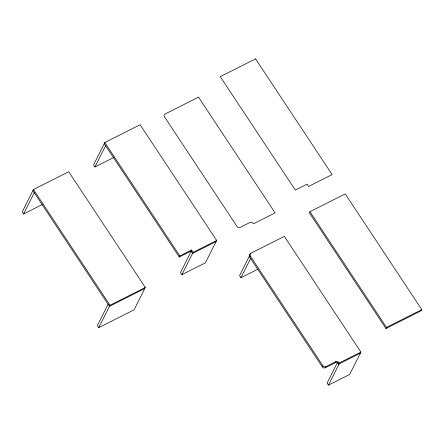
<?xml version="1.0" encoding="UTF-8"?>
<svg xmlns="http://www.w3.org/2000/svg" width="444" height="444" viewBox="0 0 444 444"><rect width="100%" height="100%" fill="white"/><g stroke="black" fill="none" stroke-linecap="round" stroke-linejoin="round"><path stroke-width="0.67" d="M108.075 304.257L97.386 325.513L98.762 327.6L134.06 309.823L145.305 287.462L68.742 171.75L33.444 189.527L22.2 211.888L23.576 213.969L42.152 204.612M23.576 213.969L34.271 192.713M191.198 251.326L180.503 272.583L181.885 274.664L205.411 262.815L216.661 240.454L140.099 124.742L104.801 142.518L93.556 164.879L94.933 166.961L114.13 157.293M94.933 166.961L105.622 145.704M98.762 327.6L110.012 305.239L145.305 287.462M104.246 143.623L179.276 257.021L179.831 255.916L191.597 249.989L193.129 252.303L181.885 274.664M179.276 257.021L191.042 251.093L191.597 249.989M249.645 255.589L239.566 275.635L240.942 277.716L258.014 269.12M337.49 362.387L327.106 383.039L328.482 385.12L349.661 374.453L360.905 352.098L284.343 236.386L250.81 253.274L250.255 254.373A2.153 1.893 26.7 0 0 249.839 254.662M335.287 362.737A2.153 1.893 26.7 0 1 338.2 363.581L338.583 364.158L339.138 363.059L338.755 362.482A2.153 1.893 26.7 0 0 335.842 361.632L335.287 362.737L325.291 367.771A2.153 1.893 26.7 0 1 322.377 366.927L249.639 256.998L250.194 255.899A2.153 1.893 26.7 0 1 250.81 253.274M240.942 277.716L250.716 258.28M309.94 211.705L309.385 212.804L385.947 328.516L421.245 310.739L421.8 309.635L345.238 193.928L309.94 211.705L386.502 327.411L385.947 328.516M322.377 366.927L322.932 365.823L250.194 255.899M325.291 367.771L325.841 366.666L335.842 361.632M338.2 363.581L338.755 362.482M328.482 385.12L339.172 363.864M193.129 252.303L216.661 240.454M216.106 241.558L192.574 253.407L191.042 251.093M144.75 288.561L109.457 306.343L32.889 190.631M386.502 327.411L421.8 309.635M339.138 363.059L360.905 352.098M338.583 364.158L360.35 353.196M104.801 142.518L179.831 255.916M33.444 189.527L110.012 305.239M249.639 256.998A2.153 1.893 26.7 0 1 249.667 254.845M325.841 366.666A2.153 1.893 26.7 0 1 322.932 365.823M255.566 58.88L220.274 76.657L295.304 190.054L307.07 184.127L308.602 186.441L332.134 174.586L255.566 58.88M198.535 97.175L165.007 114.058A2.153 1.893 26.7 0 0 164.391 116.683L237.124 226.612A2.153 1.893 26.7 0 0 240.038 227.456L250.039 222.422A2.153 1.893 26.7 0 1 252.952 223.265L253.335 223.848L275.102 212.881L198.535 97.175"/></g></svg>
